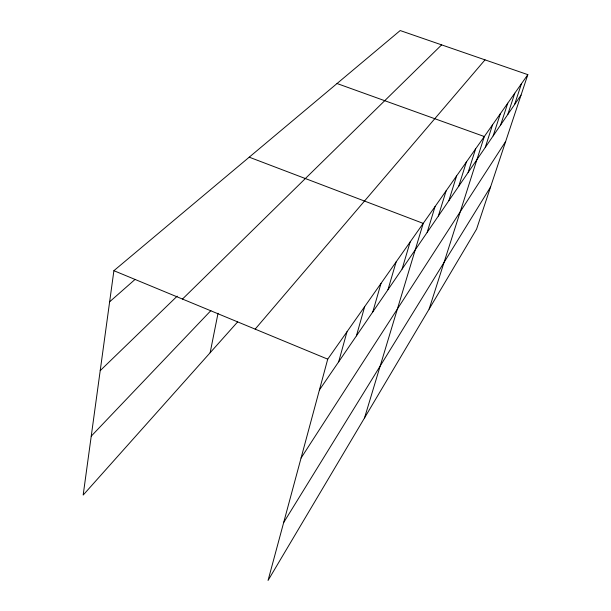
<?xml version="1.0" encoding="UTF-8"?>
<svg xmlns="http://www.w3.org/2000/svg" width="611" height="611" viewBox="0 0 611 611"><rect width="100%" height="100%" fill="white"/><g stroke="black" fill="none" stroke-linecap="round" stroke-linejoin="round"><path stroke-width="0.92" d="M527.828 74.649L327.725 359.161L268.053 580.45L476.572 229.156L527.828 74.649L400.19 30.55L113.898 270.688L83.172 495.063L237.626 321.928M210.146 352.738L218.035 313.244M338.677 361.811L346.979 331.788M356.412 335.874L364.675 306.623M372.794 311.916L381.012 283.397M387.977 289.706L396.127 261.905M402.091 269.069L410.157 241.956M364.53 417.909L423.217 223.389L249.219 157.18M427.165 232.401L435.055 206.556M438.347 216.042L446.145 190.785M448.864 200.668L456.562 175.983M458.762 186.187L466.353 162.052M468.095 172.539L475.587 148.924M429.113 309.105L484.302 136.528L337.028 83.524M485.256 147.442L492.542 124.812M493.161 135.879L500.348 113.715M500.669 124.904L507.749 103.19M507.794 114.478L514.783 93.2M514.577 104.557L521.466 83.692M283.657 522.581L490.557 186.989M301.07 458.029L505.664 141.462M319.416 389.978L521.038 95.102M255.154 329.13L485.027 59.863M91.238 436.155L210.894 310.602M182.483 299.062L441.638 44.87M100.212 370.633L177.198 296.144M109.636 301.788L135.039 279.448M113.898 270.688L327.725 359.161"/></g></svg>
